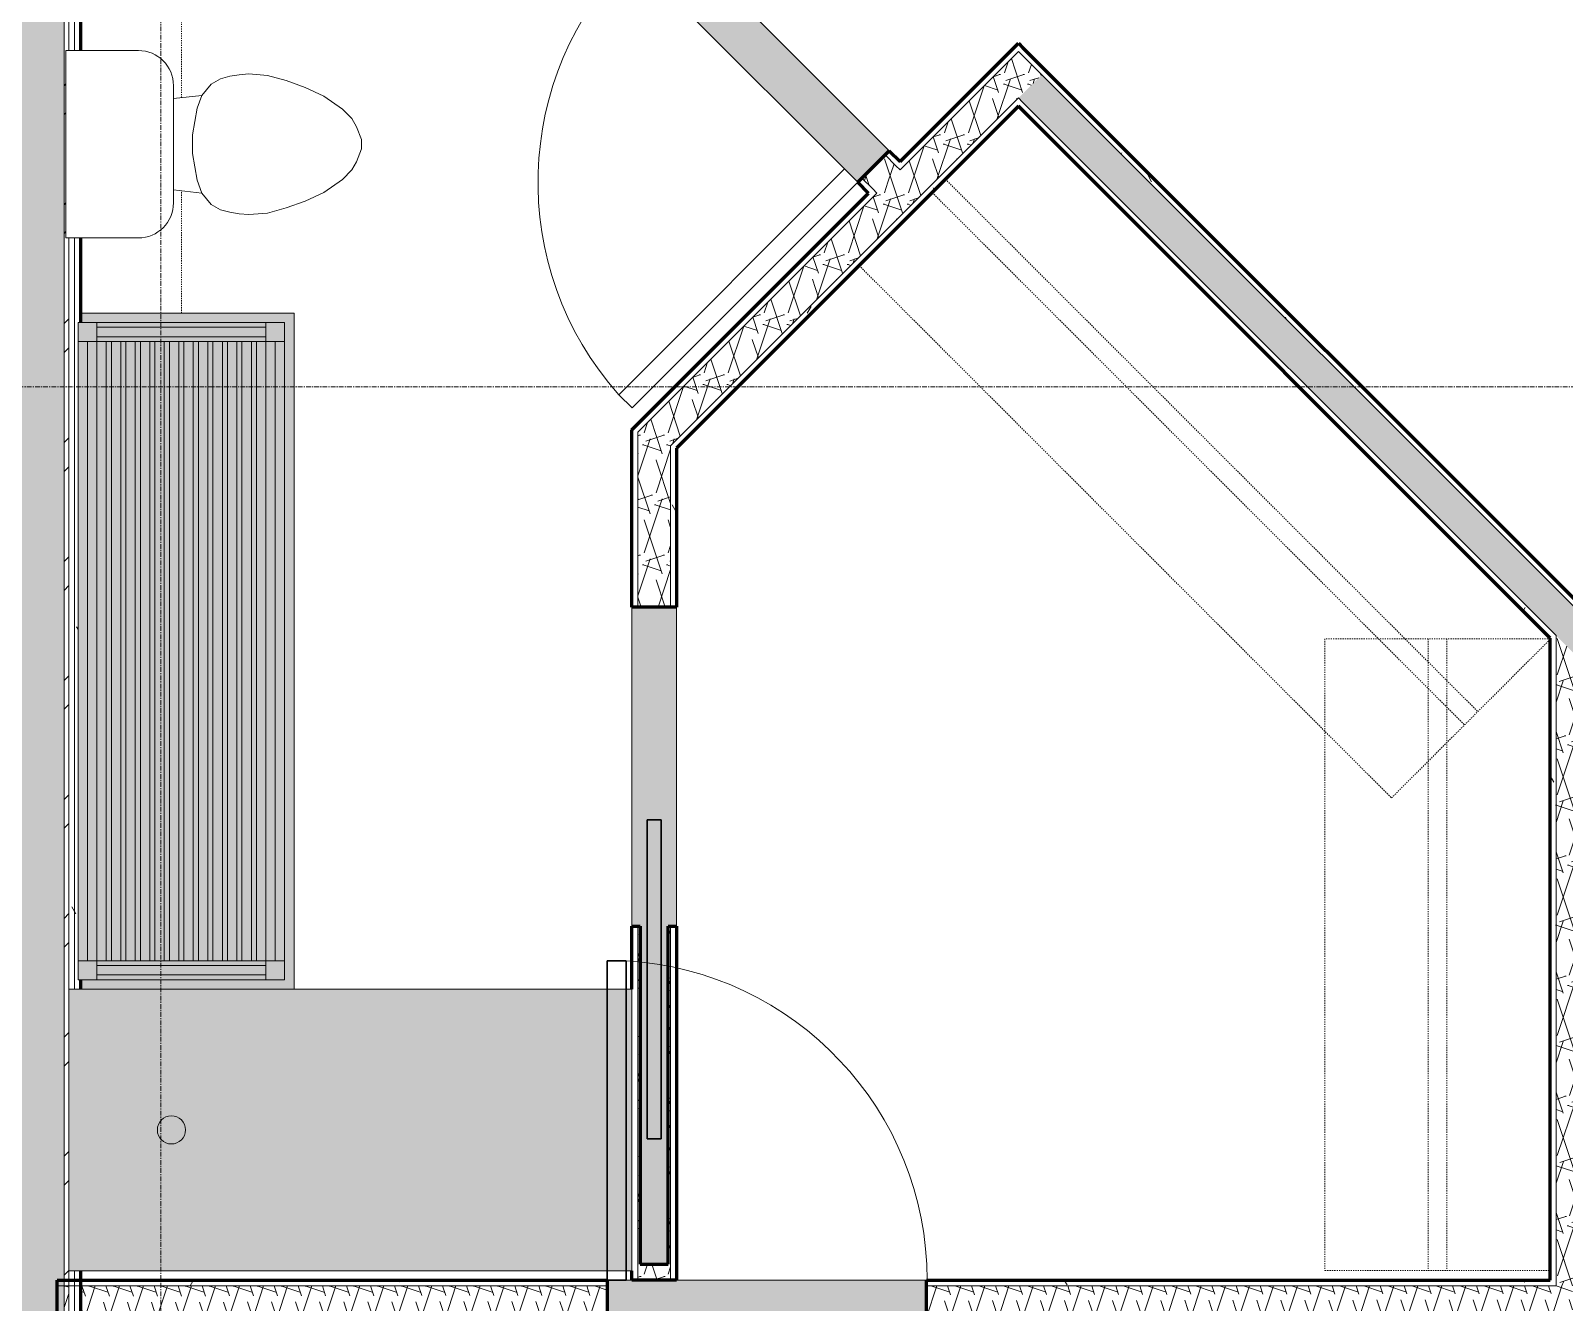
# Model space of a CAD drawing. Header units: inches. Extents: x -4169 to -1846, y 9706 to 12377.
# Drawn here: x -2514.2 to -2350.8, y 11437.6 to 11573.1 of the extents above; entities that cross this region are included whole.
import ezdxf

# ---------------------------------------------------------------- set-up
doc = ezdxf.new("R2010")
doc.units = ezdxf.units.IN
doc.header["$MEASUREMENT"] = 0
doc.linetypes.add('Dash', pattern=[0.25, 0.125, -0.125])
doc.linetypes.add('Grid Line 1_2_', pattern=[0.875, 0.5, -0.125, 0.125, -0.125])
for name, color, linetype, lineweight in [('0-1', 7, 'Continuous', 5), ('0-2', 50, 'Continuous', 18), ('A-DOOR-1', 250, 'Continuous', 9), ('A-DOOR-2', 90, 'Continuous', 30), ('A-WALL', 113, 'Continuous', 18), ('A-WALL-1', 8, 'Continuous', 5), ('A-WALL-4', 10, 'Continuous', 60), ('A-WALL-5', 50, 'Continuous', 18), ('A-WALL-PATT-1', 250, 'Continuous', 9), ('A-WALL-PATT-2', 253, 'Continuous', 9), ('A-WALL-PATT-4', 111, 'Continuous', 9), ('I-WALL-3', 2, 'Continuous', 60), ('P-SANR-FIXT-1', 9, 'Continuous', 9), ('P-SANR-FIXT-2', 250, 'Continuous', 9), ('Q-CASE-1', 9, 'Continuous', 9), ('Q-CASE-3', 250, 'Continuous', 9), ('Q-CASE-HDLN-1', 250, 'Dash', 9), ('S-GRID-1', 1, 'Grid Line 1_2_', 9)]:
    doc.layers.add(name, color=color, linetype=linetype, lineweight=lineweight)
pattern_1 = [(0, (0, 0), (20.48, 5.12), [0.845, -14.515, 0.845, -14.515, -81.92]), (0, (0, 0), (20.48, 5.12), [-30.72, 0.845, -29.875, 0.845, -14.515, -35.84]), (0, (0, 0), (20.48, 5.12), [-76.8, 0.845, -9.395, 0.845, -24.755]), (120, (7.68, 2.56), (-14.67405, 15.1762003), [0.845, -14.515, 0.845, -14.515, -81.92]), (120, (7.68, 2.56), (-14.67405, 15.1762003), [-30.72, 0.845, -29.875, 0.845, -14.515, -35.84]), (120, (7.68, 2.56), (-14.67405, 15.1762003), [-76.8, 0.845, -9.395, 0.845, -24.755]), (240, (10.24, 12.8), (-5.80595, -20.2962003), [0.845, -14.515, 0.845, -14.515, -81.92]), (240, (10.24, 12.8), (-5.80595, -20.2962003), [-30.72, 0.845, -29.875, 0.845, -14.515, -35.84]), (240, (10.24, 12.8), (-5.80595, -20.2962003), [-76.8, 0.845, -9.395, 0.845, -24.755])]
pattern_2 = [(161.57, (0.32, 0.32), (-2.560496185, -0.000537386), [0, -18.214, 2.022, 0]), (18.43, (-0.32, 0.32), (-2.560496185, 0.000537386), [0, -18.214, 2.022, 0]), (108.43, (0.32, 0.32), (1.27922091, -6.400876726), [6.07, -14.166]), (71.57, (-0.32, 0.32), (1.27922091, 6.400876726), [6.07, -14.166])]

# ---------------------------------------------------------------- blocks, each defined once
blk = doc.blocks.new('POCKET - FLUSH - 2-10 x 6-8-2636666-ENLARGED RCP - 2ND FLOOR PLAN')
at = {"layer": 'A-DOOR-2'}
for p, q in [((-39.67, 0.75), (-39.67, -0.75)), ((-5.67, 0.75), (-39.67, 0.75)), ((-5.67, -0.75), (-5.67, 0.75)), ((-39.67, -0.75), (-5.67, -0.75))]:
    blk.add_line(p, q, dxfattribs=at)
blk = doc.blocks.new('Bath Tub - Maestro - 60_x30_-1352617-ENLARGED RCP - 2ND FLOOR PLAN')
at = {"layer": 'P-SANR-FIXT-1'}
blk.add_hatch(color=256, dxfattribs=at).paths.add_polyline_path([(60, 30), (0, 30), (0, 0), (60, 0), (60, 28.07)], flags=0)
at = {"layer": 'P-SANR-FIXT-2'}
for p, q in [((0, 0), (0, 30)), ((0, 30), (60, 30)), ((60, 30), (60, 0)), ((60, 0), (0, 0))]:
    blk.add_line(p, q, dxfattribs=at)
for start, end in [(0, 180), (180, 360)]:
    blk.add_arc((10.94, 15), 1.5, start, end, dxfattribs=at)
blk = doc.blocks.new('Toilet-Domestic-3D - Toilet-Domestic-3D-1372870-ENLARGED RCP - 2ND FLOOR PLAN')
at = {"layer": 'P-SANR-FIXT-2'}
for p, q in [((-2.74, 11), (-1.87, 11.5)), ((-1.87, 11.5), (-0.5, 12)), ((-0.5, 12), (0.5, 12)), ((0.5, 12), (1.87, 11.5)), ((1.87, 11.5), (2.74, 11)), ((-5.13, 8), (-3.74, 10)), ((-3.74, 10), (-2.74, 11)), ((2.74, 11), (3.74, 10)), ((3.74, 10), (5.13, 8)), ((-6.06, 6), (-5.13, 8)), ((5.13, 8), (6.06, 6)), ((-6.79, 4), (-6.06, 6)), ((6.06, 6), (6.79, 4)), ((-7.33, 1.99), (-6.79, 4)), ((6.79, 4), (7.33, 1.99)), ((-7.5, 0), (-7.33, 1.99)), ((7.33, 1.99), (7.5, 0)), ((-7.41, -1), (-7.5, 0)), ((-7.24, -2), (-7.41, -1)), ((7.41, -1), (7.24, -2)), ((7.5, 0), (7.41, -1)), ((-6.97, -3), (-7.24, -2)), ((-6.4, -4), (-6.97, -3)), ((6.97, -3), (6.4, -4)), ((7.24, -2), (6.97, -3)), ((-5.21, -5), (-6.4, -4)), ((6.4, -4), (5.21, -5)), ((-3.84, -5.5), (-5.21, -5)), ((-4.86, -8.02), (-5.21, -5)), ((-1, -6), (-3.84, -5.5)), ((1, -6), (-1, -6)), ((3.84, -5.5), (1, -6)), ((5.21, -5), (3.84, -5.5)), ((4.86, -8.02), (5.21, -5)), ((6.25, -8.02), (-6.25, -8.02)), ((-9.98, -11.75), (-9.98, -19.48)), ((9.98, -19.48), (9.98, -11.75)), ((-9.98, -19.48), (9.98, -19.48))]:
    blk.add_line(p, q, dxfattribs=at)
for centre, start, end in [((-6.25, -11.75), 90, 180), ((6.25, -11.75), 0, 90)]:
    blk.add_arc(centre, 3.73, start, end, dxfattribs=at)
blk = doc.blocks.new('OD_CW_Upper Cabinet - OD_CW_Upper Cabinet-1880974-ENLARGED RCP - 2ND FLOOR PLAN')
at = {"layer": 'Q-CASE-HDLN-1'}
for p, q in [((36.74, 12), (36.74, 22.75)), ((0.74, 12), (13.78, 12)), ((23.7, 12), (36.74, 12))]:
    blk.add_line(p, q, dxfattribs=at)
blk = doc.blocks.new('Bath Vanity - Bath Vanity 72_-2581567-ENLARGED RCP - 2ND FLOOR PLAN')
at = {"layer": 'Q-CASE-1'}
h = blk.add_hatch(color=256, dxfattribs=at)
h.paths.add_polyline_path([(36.74, 9.18), (36.74, 24), (-35.26, 24), (-35.26, 1.25), (-34.26, 1.25), (-34.26, 23), (35.74, 23), (35.74, 1.25), (36.74, 1.25), (36.74, 8.64)], flags=0)
h.paths.add_polyline_path([(33.74, 22), (-32.26, 22), (-32.26, 21), (33.74, 21)], flags=0)
h.paths.add_polyline_path([(33.74, 16.91), (-32.26, 16.91), (-32.26, 16.36), (33.74, 16.36)], flags=0)
h.paths.add_polyline_path([(33.74, 17.91), (33.74, 18.45), (-32.26, 18.45), (-32.26, 17.91), (32.62, 17.91)], flags=0)
h.paths.add_polyline_path([(33.74, 14.82), (33.74, 15.36), (-32.26, 15.36), (-32.26, 14.82), (32.02, 14.82)], flags=0)
h.paths.add_polyline_path([(33.74, 13.27), (33.74, 13.82), (-32.26, 13.82), (-32.26, 13.27), (32.02, 13.27)], flags=0)
h.paths.add_polyline_path([(33.74, 7.09), (33.74, 7.64), (-32.26, 7.64), (-32.26, 7.09), (32.02, 7.09)], flags=0)
h.paths.add_polyline_path([(33.74, 8.64), (33.74, 9.18), (-32.26, 9.18), (-32.26, 8.64), (32.02, 8.64)], flags=0)
h.paths.add_polyline_path([(33.74, 20), (-32.26, 20), (-32.26, 19.45), (33.74, 19.45)], flags=0)
h.paths.add_polyline_path([(33.74, 5.55), (33.74, 6.09), (-32.26, 6.09), (-32.26, 5.55), (32.02, 5.55)], flags=0)
h.paths.add_polyline_path([(33.74, 11.73), (33.74, 12.27), (-32.26, 12.27), (-32.26, 11.73), (32.02, 11.73)], flags=0)
h.paths.add_polyline_path([(33.74, 4), (33.74, 4.55), (-32.26, 4.55), (-32.26, 4), (32.02, 4)], flags=0)
h.paths.add_polyline_path([(33.74, 10.18), (33.74, 10.73), (-32.26, 10.73), (-32.26, 10.18), (32.02, 10.18)], flags=0)
h.paths.add_polyline_path([(33.74, 2), (33.74, 3), (-32.26, 3), (-32.26, 2), (32.02, 2)], flags=0)
h = blk.add_hatch(color=256, dxfattribs=at)
h.paths.add_polyline_path([(35.74, 23), (33.74, 23), (33.74, 21), (35.74, 21)], flags=0)
h.paths.add_polyline_path([(35.74, 3), (33.74, 3), (33.74, 1), (35.74, 1), (35.74, 2)], flags=0)
h.paths.add_polyline_path([(-32.26, 3), (-34.26, 3), (-34.26, 1), (-32.26, 1), (-32.26, 2)], flags=0)
h.paths.add_polyline_path([(-32.26, 21), (-32.26, 23), (-34.26, 23), (-34.26, 21), (-32.76, 21)], flags=0)
for points in [[(33.74, 23), (-32.26, 23), (-32.26, 22), (33.74, 22)], [(-33.76, 9.18), (-33.76, 21), (-34.26, 21), (-34.26, 3), (-33.76, 3), (-33.76, 8.64)], [(-32.76, 4), (-32.76, 21), (-33.76, 21), (-33.76, 3), (-32.76, 3)], [(-32.26, 13.27), (-32.26, 21), (-32.76, 21), (-32.76, 3), (-32.26, 3), (-32.26, 12.27)], [(33.74, 21), (-32.26, 21), (-32.26, 20), (33.74, 20.01)], [(34.24, 13.27), (34.24, 21), (33.74, 21), (33.74, 3), (34.24, 3), (34.24, 12.27)], [(35.24, 3), (35.24, 21), (34.24, 21), (34.24, 3)], [(35.74, 19.45), (35.74, 21), (35.24, 21), (35.24, 3), (35.74, 3), (35.74, 18.45)], [(33.74, 18.45), (33.74, 19.45), (-32.26, 19.45), (-32.26, 18.45), (32.91, 18.45)], [(33.74, 16.91), (33.74, 17.91), (-32.26, 17.91), (-32.26, 16.91), (32.08, 16.91)], [(33.74, 15.36), (33.74, 16.36), (-32.26, 16.36), (-32.26, 15.36), (32.02, 15.36)], [(33.74, 13.82), (33.74, 14.82), (-32.26, 14.82), (-32.26, 13.82), (32.02, 13.82)], [(33.74, 12.27), (33.74, 13.27), (-32.26, 13.27), (-32.26, 12.27), (32.02, 12.27)], [(33.74, 10.73), (33.74, 11.73), (-32.26, 11.73), (-32.26, 10.73), (32.02, 10.73)], [(33.74, 9.18), (33.74, 10.18), (-32.26, 10.18), (-32.26, 9.18), (32.02, 9.18)], [(33.74, 8.64), (-32.26, 8.64), (-32.26, 7.64), (33.74, 7.64), (33.74, 8.27)], [(33.74, 6.09), (33.74, 7.09), (-32.26, 7.09), (-32.26, 6.09), (32.02, 6.09)], [(33.74, 4.55), (33.74, 5.55), (-32.26, 5.55), (-32.26, 4.55), (32.02, 4.55)], [(33.74, 3), (33.74, 4), (-32.26, 4), (-32.26, 3), (32.02, 3)], [(33.74, 1), (33.74, 2), (-32.26, 2), (-32.26, 1), (32.02, 1)]]:
    blk.add_hatch(color=256, dxfattribs=at).paths.add_polyline_path(points, flags=0)
at = {"layer": 'Q-CASE-3'}
for p, q in [((-35.26, 1.25), (-35.26, 24)), ((-35.26, 24), (36.74, 24)), ((-34.26, 21), (-34.26, 23)), ((-34.26, 23), (-32.26, 23)), ((-32.26, 23), (33.74, 23)), ((-32.26, 23), (-32.26, 21)), ((33.74, 21), (33.74, 23)), ((33.74, 23), (35.74, 23)), ((35.74, 23), (35.74, 21)), ((-32.26, 22), (33.74, 22)), ((-34.26, 21), (-34.26, 3)), ((-32.26, 21), (-34.26, 21)), ((-33.76, 21), (-33.76, 3)), ((-32.76, 21), (-32.76, 3)), ((33.74, 21), (-32.26, 21)), ((-32.26, 21), (-32.26, 3)), ((-32.26, 20), (33.74, 20)), ((33.74, 21), (33.74, 3)), ((35.74, 21), (33.74, 21)), ((34.24, 21), (34.24, 3)), ((35.24, 21), (35.24, 3)), ((35.74, 21), (35.74, 3)), ((33.74, 19.45), (-32.26, 19.45)), ((-32.26, 18.45), (33.74, 18.45)), ((33.74, 17.91), (-32.26, 17.91)), ((-32.26, 16.91), (33.74, 16.91)), ((33.74, 16.36), (-32.26, 16.36)), ((-32.26, 15.36), (33.74, 15.36)), ((33.74, 14.82), (-32.26, 14.82)), ((-32.26, 13.82), (33.74, 13.82)), ((33.74, 13.27), (-32.26, 13.27)), ((-32.26, 12.27), (33.74, 12.27)), ((33.74, 11.73), (-32.26, 11.73)), ((-32.26, 10.73), (33.74, 10.73)), ((33.74, 10.18), (-32.26, 10.18)), ((-32.26, 9.18), (33.74, 9.18)), ((33.74, 8.64), (-32.26, 8.64)), ((-32.26, 7.64), (33.74, 7.64)), ((33.74, 7.09), (-32.26, 7.09)), ((-32.26, 6.09), (33.74, 6.09)), ((33.74, 5.55), (-32.26, 5.55)), ((-32.26, 4.55), (33.74, 4.55)), ((33.74, 4), (-32.26, 4)), ((-34.26, 1), (-34.26, 3)), ((-34.26, 3), (-32.26, 3)), ((-32.26, 3), (33.74, 3)), ((-32.26, 3), (-32.26, 1)), ((-32.26, 2), (33.74, 2)), ((33.74, 1), (33.74, 3)), ((33.74, 3), (35.74, 3)), ((35.74, 3), (35.74, 1)), ((-32.26, 1), (-34.26, 1)), ((-32.26, 1), (33.74, 1)), ((35.74, 1), (33.74, 1))]:
    blk.add_line(p, q, dxfattribs=at)
blk = doc.blocks.new('OD_CW_Closet - OD_CW_Closet-2622403-ENLARGED RCP - 2ND FLOOR PLAN')
at = {"layer": 'Q-CASE-HDLN-1'}
for p, q in [((80.94, 0), (80.94, 23.91)), ((0.74, 13), (80.94, 13)), ((0.74, 11), (80.94, 11)), ((0.74, 0), (80.94, 0))]:
    blk.add_line(p, q, dxfattribs=at)
blk = doc.blocks.new('OD_CW_Closet - OD_CW_Closet-2622349-ENLARGED RCP - 2ND FLOOR PLAN')
at = {"layer": 'Q-CASE-HDLN-1'}
for p, q in [((0.74, 24), (0.74, 0)), ((68.04, 0), (68.04, 24)), ((0.74, 13), (68.04, 13)), ((0.74, 11), (68.04, 11)), ((0.74, 0), (68.04, 0))]:
    blk.add_line(p, q, dxfattribs=at)
blk = doc.blocks.new('SWING - SINGLE - FLUSH - 2-10 x 6-8 - PRIVACY-2632540-ENLARGED RCP - 2ND FLOOR PLAN')
at = {"layer": 'A-DOOR-1'}
blk.add_arc((17, -2.37), 34.07, 180, 266.6343, dxfattribs=at)
at = {"layer": 'A-DOOR-2'}
for p, q in [((15, -2.37), (15, -36.38)), ((17, -2.37), (15, -2.37)), ((17, -2.37), (17, -36.38)), ((17, -36.38), (15, -36.38))]:
    blk.add_line(p, q, dxfattribs=at)
blk = doc.blocks.new('SWING - SINGLE - FLUSH - 2-8 x 6-8 - PASSAGE-2632548-ENLARGED RCP - 2ND FLOOR PLAN')
at = {"layer": 'A-DOOR-1'}
blk.add_arc((16, -2.37), 32.07, 180, 266.4241, dxfattribs=at)
at = {"layer": 'A-DOOR-2'}
for p, q in [((14, -2.37), (14, -34.38)), ((16, -2.37), (14, -2.37)), ((16, -2.37), (16, -34.38)), ((16, -34.38), (14, -34.38))]:
    blk.add_line(p, q, dxfattribs=at)
blk = doc.blocks.new('SWING - SINGLE - FLUSH - 2-10 x 6-8 - PASSAGE-2674650-ENLARGED RCP - 2ND FLOOR PLAN')
at = {"layer": 'A-DOOR-1'}
blk.add_arc((17, -2.37), 34.07, 180, 266.6343, dxfattribs=at)
at = {"layer": 'A-DOOR-2'}
for p, q in [((15, -2.37), (15, -36.38)), ((17, -2.37), (15, -2.37)), ((17, -2.37), (17, -36.38)), ((17, -36.38), (15, -36.38))]:
    blk.add_line(p, q, dxfattribs=at)
blk = doc.blocks.new('CTR - 1st Phase - Unit Layouts_rvt-1-ENLARGED RCP - 2ND FLOOR PLAN')
at = {"layer": 'A-WALL-1'}
for points in [[(-2426.07, 11556.97), (-2422.71, 11560.32), (-2446.75, 11584.37), (-2450.11, 11581.01), (-2426.51, 11557.41)], [(-2449.25, 11441.72), (-2446.25, 11441.72), (-2446.25, 11477.72), (-2445.37, 11477.72), (-2445.37, 11511.72), (-2450.12, 11511.72), (-2450.12, 11477.72), (-2449.25, 11477.72), (-2449.25, 11452.21)], [(-2450.12, 11435.27), (-2418.75, 11435.27), (-2418.75, 11440.02), (-2452.75, 11440.02), (-2452.75, 11435.27), (-2451.2, 11435.27)]]:
    blk.add_hatch(color=256, dxfattribs=at).paths.add_polyline_path(points, flags=0)
at = {"layer": 'A-WALL-PATT-1'}
h = blk.add_hatch(dxfattribs=at)
h.set_pattern_fill('FP_1', color=256, style=0, pattern_type=2)
h.set_pattern_definition(pattern_1)
h.paths.add_polyline_path([(-2422, 11558.73), (-2421.56, 11559.18), (-2422.71, 11560.32), (-2423.15, 11559.88), (-2422.02, 11558.75)], flags=0)
h.paths.add_polyline_path([(-2447.19, 11583.92), (-2446.75, 11584.37), (-2489.33, 11626.95), (-2489.77, 11626.51), (-2451.2, 11587.94)], flags=0)
h = blk.add_hatch(dxfattribs=at)
h.set_pattern_fill('FP_1', color=256, style=0, pattern_type=2)
h.set_pattern_definition(pattern_1)
h.paths.add_polyline_path([(-2292.32, 11454.28), (-2292.32, 11455.16), (-2299.08, 11461.92), (-2299.52, 11461.48), (-2292.95, 11454.9)], flags=0)
h.paths.add_polyline_path([(-2333.46, 11495.42), (-2333.02, 11495.86), (-2408.51, 11571.34), (-2408.95, 11570.9), (-2383.67, 11545.63)], flags=0)
h = blk.add_hatch(dxfattribs=at)
h.set_pattern_fill('FP_1', color=256, style=0, pattern_type=2)
h.set_pattern_definition(pattern_1)
h.paths.add_polyline_path([(-2446, 11528.02), (-2408.51, 11565.51), (-2408.95, 11565.95), (-2446, 11528.9), (-2446, 11528.64)], flags=0)
h = blk.add_hatch(dxfattribs=at)
h.set_pattern_fill('FP_1', color=256, style=0, pattern_type=2)
h.set_pattern_definition(pattern_1)
h.paths.add_polyline_path([(-2296.45, 11452.57), (-2296.45, 11453.45), (-2302, 11459), (-2302.44, 11458.56), (-2297.07, 11453.19)], flags=0)
h.paths.add_polyline_path([(-2336.38, 11492.5), (-2335.94, 11492.94), (-2348.17, 11505.18), (-2348.17, 11504.29), (-2336.82, 11492.94)], flags=0)
h.paths.add_polyline_path([(-2351.67, 11507.79), (-2351.67, 11508.68), (-2408.51, 11565.51), (-2408.95, 11565.07), (-2352.3, 11508.42)], flags=0)
h = blk.add_hatch(dxfattribs=at)
h.set_pattern_fill('FP_1', color=256, style=0, pattern_type=2)
h.set_pattern_definition(pattern_1)
h.paths.add_polyline_path([(-2445.37, 11440.02), (-2445.37, 11477.72), (-2446, 11477.72), (-2446, 11440.02)], flags=0)
h.paths.add_polyline_path([(-2445.37, 11511.72), (-2445.37, 11528.64), (-2446, 11528.02), (-2446, 11511.72)], flags=0)
h = blk.add_hatch(dxfattribs=at)
h.set_pattern_fill('FP_1', color=256, style=0, pattern_type=2)
h.set_pattern_definition(pattern_1)
h.paths.add_polyline_path([(-2351.67, 11440.02), (-2351.67, 11507.79), (-2352.3, 11508.42), (-2352.3, 11440.02)], flags=0)
h = blk.add_hatch(dxfattribs=at)
h.set_pattern_fill('FP_1', color=256, style=0, pattern_type=2)
h.set_pattern_definition(pattern_1)
h.paths.add_polyline_path([(-2360.01, 11439.4), (-2351.67, 11439.4), (-2351.67, 11440.02), (-2418.75, 11440.02), (-2418.75, 11439.4), (-2383.67, 11439.4)], flags=0)
h.paths.add_polyline_path([(-2452.75, 11439.4), (-2452.75, 11440.02), (-2508.87, 11440.02), (-2508.87, 11439.4), (-2484.97, 11439.4)], flags=0)
at = {"layer": 'A-WALL-PATT-2'}
h = blk.add_hatch(dxfattribs=at)
h.set_pattern_fill('FP_2', color=256, style=0, pattern_type=2)
h.set_pattern_definition(pattern_2)
h.paths.add_polyline_path([(-2424.03, 11555.82), (-2421.56, 11558.29), (-2423.15, 11559.88), (-2425.62, 11557.41), (-2424.39, 11556.18)], flags=0)
h.paths.add_polyline_path([(-2449.66, 11581.45), (-2447.19, 11583.92), (-2489.77, 11626.51), (-2492.25, 11624.03), (-2451.2, 11582.99)], flags=0)
h = blk.add_hatch(dxfattribs=at)
h.set_pattern_fill('FP_2', color=256, style=0, pattern_type=2)
h.set_pattern_definition(pattern_2)
h.paths.add_polyline_path([(-2449.5, 11525.4), (-2406.47, 11568.43), (-2408.95, 11570.9), (-2449.5, 11530.35), (-2449.5, 11528.02)], flags=0)
h = blk.add_hatch(dxfattribs=at)
h.set_pattern_fill('FP_2', color=256, style=0, pattern_type=2)
h.set_pattern_definition(pattern_2)
h.paths.add_polyline_path([(-2292.95, 11449.95), (-2292.95, 11454.9), (-2299.52, 11461.48), (-2302, 11459), (-2295.56, 11452.57)], flags=0)
h.paths.add_polyline_path([(-2335.94, 11492.94), (-2333.46, 11495.42), (-2406.47, 11568.43), (-2408.95, 11565.95), (-2336.38, 11493.38)], flags=0)
h = blk.add_hatch(dxfattribs=at)
h.set_pattern_fill('FP_2', color=256, style=0, pattern_type=2)
h.set_pattern_definition(pattern_2)
h.paths.add_polyline_path([(-2446.25, 11440.02), (-2446, 11440.02), (-2446, 11477.72), (-2446.25, 11477.72), (-2446.25, 11441.72), (-2449.25, 11441.72), (-2449.25, 11477.72), (-2449.5, 11477.72), (-2449.5, 11440.02), (-2446.26, 11440.02)], flags=0)
h.paths.add_polyline_path([(-2446, 11511.72), (-2446, 11528.9), (-2449.5, 11525.4), (-2449.5, 11511.72), (-2446.25, 11511.72)], flags=0)
h = blk.add_hatch(dxfattribs=at)
h.set_pattern_fill('FP_2', color=256, style=0, pattern_type=2)
h.set_pattern_definition(pattern_2)
h.paths.add_polyline_path([(-2349.92, 11439.4), (-2348.17, 11439.4), (-2348.17, 11505.18), (-2351.67, 11508.68), (-2351.67, 11439.4)], flags=0)
h = blk.add_hatch(dxfattribs=at)
h.set_pattern_fill('FP_2', color=256, style=0, pattern_type=2)
h.set_pattern_definition(pattern_2)
h.paths.add_polyline_path([(-2452.75, 11435.9), (-2452.75, 11439.4), (-2508.87, 11439.4), (-2508.87, 11435.9), (-2484.97, 11435.9)], flags=0)
h.paths.add_polyline_path([(-2354.66, 11435.9), (-2349.92, 11435.9), (-2349.92, 11439.4), (-2418.75, 11439.4), (-2418.75, 11435.9), (-2383.67, 11435.9)], flags=0)
h.paths.add_polyline_path([(-2510.12, 11435.9), (-2510.12, 11439.4), (-2510.62, 11439.4), (-2510.62, 11435.9)], flags=0)
at = {"layer": 'A-WALL-4'}
for p, q in [((-2421.56, 11559.18), (-2408.95, 11571.79)), ((-2408.95, 11571.79), (-2408.51, 11571.34)), ((-2408.51, 11571.34), (-2405.59, 11568.43)), ((-2405.59, 11568.43), (-2333.02, 11495.86)), ((-2408.95, 11565.07), (-2445.37, 11528.64)), ((-2352.3, 11508.42), (-2408.95, 11565.07)), ((-2426.07, 11556.97), (-2422.71, 11560.32)), ((-2422.71, 11560.32), (-2421.56, 11559.18)), ((-2450.12, 11530.61), (-2424.92, 11555.82)), ((-2424.92, 11555.82), (-2426.07, 11556.97)), ((-2450.12, 11529.73), (-2450.12, 11530.61)), ((-2450.12, 11523.89), (-2450.12, 11529.73)), ((-2445.37, 11528.64), (-2445.37, 11511.72)), ((-2450.12, 11511.72), (-2450.12, 11523.89)), ((-2445.37, 11511.72), (-2450.12, 11511.72)), ((-2352.3, 11440.02), (-2352.3, 11508.42)), ((-2450.12, 11471.02), (-2450.12, 11477.72)), ((-2450.12, 11477.72), (-2449.25, 11477.72)), ((-2449.25, 11477.72), (-2449.25, 11441.72)), ((-2446.25, 11441.72), (-2446.25, 11477.72)), ((-2446.25, 11477.72), (-2445.37, 11477.72)), ((-2445.37, 11477.72), (-2445.37, 11440.02)), ((-2449.25, 11441.72), (-2446.25, 11441.72)), ((-2511.37, 11435.27), (-2511.37, 11440.02)), ((-2511.37, 11440.02), (-2452.75, 11440.02)), ((-2452.75, 11440.02), (-2452.75, 11435.27)), ((-2450.12, 11440.02), (-2450.12, 11441.02)), ((-2445.37, 11440.02), (-2450.12, 11440.02)), ((-2418.75, 11435.27), (-2418.75, 11440.02)), ((-2418.75, 11440.02), (-2352.3, 11440.02))]:
    blk.add_line(p, q, dxfattribs=at)
at = {"layer": 'A-WALL-5'}
for p, q in [((-2422.71, 11560.32), (-2446.75, 11584.37)), ((-2450.11, 11581.01), (-2426.07, 11556.97)), ((-2408.95, 11570.9), (-2421.56, 11558.29)), ((-2406.47, 11568.43), (-2408.95, 11570.9)), ((-2406.03, 11567.98), (-2406.47, 11568.43)), ((-2406.03, 11567.98), (-2333.46, 11495.42)), ((-2408.95, 11565.95), (-2446, 11528.9)), ((-2408.51, 11565.51), (-2408.95, 11565.95)), ((-2408.51, 11565.51), (-2351.67, 11508.68)), ((-2422, 11558.73), (-2423.15, 11559.88)), ((-2422, 11558.73), (-2421.56, 11558.29)), ((-2424.03, 11555.82), (-2449.5, 11530.35)), ((-2424.47, 11556.26), (-2425.62, 11557.41)), ((-2424.47, 11556.26), (-2424.03, 11555.82)), ((-2449.5, 11530.35), (-2449.5, 11525.4)), ((-2446, 11528.9), (-2446, 11528.02)), ((-2446, 11528.02), (-2446, 11511.72)), ((-2449.5, 11525.4), (-2449.5, 11524.52)), ((-2449.5, 11524.52), (-2449.5, 11511.72)), ((-2450.12, 11511.72), (-2450.12, 11477.72)), ((-2445.37, 11477.72), (-2445.37, 11511.72)), ((-2351.67, 11507.79), (-2351.67, 11508.68)), ((-2351.67, 11440.02), (-2351.67, 11507.79)), ((-2449.5, 11477.72), (-2449.5, 11440.02)), ((-2446, 11477.72), (-2446, 11440.02)), ((-2450.12, 11440.02), (-2452.75, 11440.02)), ((-2418.75, 11440.02), (-2445.37, 11440.02)), ((-2351.67, 11439.4), (-2351.67, 11440.02)), ((-2511.37, 11439.4), (-2452.75, 11439.4)), ((-2418.75, 11439.4), (-2351.67, 11439.4))]:
    blk.add_line(p, q, dxfattribs=at)
at = {"layer": '0-2'}
for name, p, rotation in [('SWING - SINGLE - FLUSH - 2-8 x 6-8 - PASSAGE-2632548-ENLARGED RCP - 2ND FLOOR PLAN', (-2493.97, 11598.53), 44.99999999996773), ('SWING - SINGLE - FLUSH - 2-10 x 6-8 - PRIVACY-2632540-ENLARGED RCP - 2ND FLOOR PLAN', (-2436.41, 11570.67), 314.9999999999997), ('OD_CW_Upper Cabinet - OD_CW_Upper Cabinet-1880974-ENLARGED RCP - 2ND FLOOR PLAN', (-2486.12, 11542.29), 90.00000000000124), ('Toilet-Domestic-3D - Toilet-Domestic-3D-1372870-ENLARGED RCP - 2ND FLOOR PLAN', (-2490.95, 11561.02), 269.999999999992), ('OD_CW_Closet - OD_CW_Closet-2622403-ENLARGED RCP - 2ND FLOOR PLAN', (-2426.44, 11548.62), 314.9999999999441), ('Bath Vanity - Bath Vanity 72_-2581567-ENLARGED RCP - 2ND FLOOR PLAN', (-2510.12, 11507.76), 269.9999999999981), ('OD_CW_Closet - OD_CW_Closet-2622349-ENLARGED RCP - 2ND FLOOR PLAN', (-2376.3, 11509.07), 269.9999999999413), ('POCKET - FLUSH - 2-10 x 6-8-2636666-ENLARGED RCP - 2ND FLOOR PLAN', (-2447.75, 11494.72), 89.99999999999787), ('SWING - SINGLE - FLUSH - 2-10 x 6-8 - PASSAGE-2674650-ENLARGED RCP - 2ND FLOOR PLAN', (-2435.75, 11437.65), 180)]:
    blk.add_blockref(name, p, dxfattribs=dict(at, rotation=rotation))
blk.add_blockref('Bath Tub - Maestro - 60_x30_-1352617-ENLARGED RCP - 2ND FLOOR PLAN', (-2510.12, 11441.02), dxfattribs=at)
blk = doc.blocks.new('CTR - 1st Phase - Shell_rvt-1-ENLARGED RCP - 2ND FLOOR PLAN')
at = {"layer": 'S-GRID-1'}
for p, q in [((-2500.32, 9836.18), (-2500.32, 12344.54)), ((-1846.46, 11535.19), (-4136.46, 11535.19))]:
    blk.add_line(p, q, dxfattribs=at)

msp = doc.modelspace()

# ---------------------------------------------------------------- hatches: boundary and pattern name
at = {"layer": 'A-WALL-PATT-4'}
h = msp.add_hatch(dxfattribs=at)
h.set_pattern_fill('FP_2', color=256, style=0, pattern_type=2)
h.set_pattern_definition(pattern_2)
h.paths.add_polyline_path([(-2516.12, 11255.64), (-2510.62, 11255.64), (-2510.62, 11641.24), (-2516.12, 11641.24), (-2516.12, 11407.42), (-2515.5, 11407.42), (-2515.5, 11377.42), (-2516.12, 11377.42), (-2516.12, 11314.88)], flags=0)
h = msp.add_hatch(dxfattribs=at)
h.set_pattern_fill('FP_38', color=256, style=0, pattern_type=2)
h.set_pattern_definition([(45, (0, 0), (-6.335677, 6.335677), []), (45, (0, 9.6), (-6.335677, 6.335677), [])])
h.paths.add_polyline_path([(-2510.62, 11255.64), (-2510.12, 11255.64), (-2510.12, 11435.9), (-2510.62, 11435.9), (-2510.62, 11314.88)], flags=0)
h.paths.add_polyline_path([(-2510.62, 11439.4), (-2510.12, 11439.4), (-2510.12, 11551.05), (-2510.42, 11551.05), (-2510.42, 11571), (-2510.12, 11571), (-2510.12, 11641.24), (-2510.62, 11641.24), (-2510.62, 11455.63)], flags=0)
h = msp.add_hatch(dxfattribs=at)
h.set_pattern_fill('FP_1', color=256, style=0, pattern_type=2)
h.set_pattern_definition(pattern_1)
h.paths.add_polyline_path([(-2509.62, 11255.64), (-2509.5, 11255.64), (-2509.5, 11273.05), (-2509.62, 11273.05), (-2509.62, 11291.05), (-2509.5, 11291.05), (-2509.5, 11294.05), (-2510.12, 11294.05), (-2510.12, 11255.64)], flags=0)
h.paths.add_polyline_path([(-2509.93, 11372.05), (-2509.5, 11372.05), (-2509.5, 11374.98), (-2509.62, 11374.98), (-2509.62, 11392.98), (-2509.5, 11392.98), (-2509.5, 11441.02), (-2510.12, 11441.02), (-2510.12, 11372.05)], flags=0)
h.paths.add_polyline_path([(-2509.5, 11471.02), (-2509.5, 11551.05), (-2510.12, 11551.05), (-2510.12, 11471.02), (-2509.77, 11471.02)], flags=0)
h.paths.add_polyline_path([(-2510.12, 11571), (-2509.5, 11571), (-2509.5, 11641.24), (-2510.12, 11641.24), (-2510.12, 11576.28)], flags=0)
h = msp.add_hatch(dxfattribs=at)
h.set_pattern_fill('FP_1', color=256, style=0, pattern_type=2)
h.set_pattern_definition(pattern_1)
h.paths.add_polyline_path([(-2509.5, 11255.64), (-2508.87, 11255.64), (-2508.87, 11273.05), (-2509.5, 11273.05)], flags=0)
h.paths.add_polyline_path([(-2509.5, 11291.05), (-2508.87, 11291.05), (-2508.87, 11294.05), (-2509.5, 11294.05)], flags=0)
h.paths.add_polyline_path([(-2509.5, 11372.05), (-2508.87, 11372.05), (-2508.87, 11374.98), (-2509.5, 11374.98)], flags=0)
h.paths.add_polyline_path([(-2508.87, 11392.98), (-2508.87, 11441.02), (-2509.5, 11441.02), (-2509.5, 11392.98)], flags=0)
h.paths.add_polyline_path([(-2509.5, 11471.02), (-2508.87, 11471.02), (-2508.87, 11472.02), (-2509.12, 11472.02), (-2509.12, 11542.02), (-2508.87, 11542.02), (-2508.87, 11551.05), (-2509.5, 11551.05), (-2509.5, 11472.02)], flags=0)
h.paths.add_polyline_path([(-2508.87, 11571), (-2508.87, 11640.61), (-2509.5, 11640.61), (-2509.5, 11571)], flags=0)

# ---------------------------------------------------------------- linework, layer by layer
at = {"layer": 'A-WALL'}
for p, q in [((-2510.62, 11641.24), (-2510.62, 11255.64)), ((-2510.12, 11641.24), (-2510.12, 11571)), ((-2509.5, 11641.24), (-2509.5, 11571)), ((-2510.12, 11551.05), (-2510.12, 11471.02)), ((-2509.5, 11551.05), (-2509.5, 11471.02)), ((-2510.12, 11441.02), (-2510.12, 11372.05)), ((-2509.5, 11441.02), (-2509.5, 11392.98))]:
    msp.add_line(p, q, dxfattribs=at)
at = {"layer": 'I-WALL-3'}
for p, q in [((-2508.87, 11640.61), (-2508.87, 11571)), ((-2508.87, 11551.05), (-2508.87, 11542.02)), ((-2508.87, 11472.02), (-2508.87, 11471.02)), ((-2508.87, 11441.02), (-2508.87, 11392.98))]:
    msp.add_line(p, q, dxfattribs=at)

# ---------------------------------------------------------------- block references
at = {"layer": '0-1'}
for name in ['CTR - 1st Phase - Shell_rvt-1-ENLARGED RCP - 2ND FLOOR PLAN', 'CTR - 1st Phase - Unit Layouts_rvt-1-ENLARGED RCP - 2ND FLOOR PLAN']:
    msp.add_blockref(name, (0, 0), dxfattribs=at)

doc.saveas('drawing.dxf')
